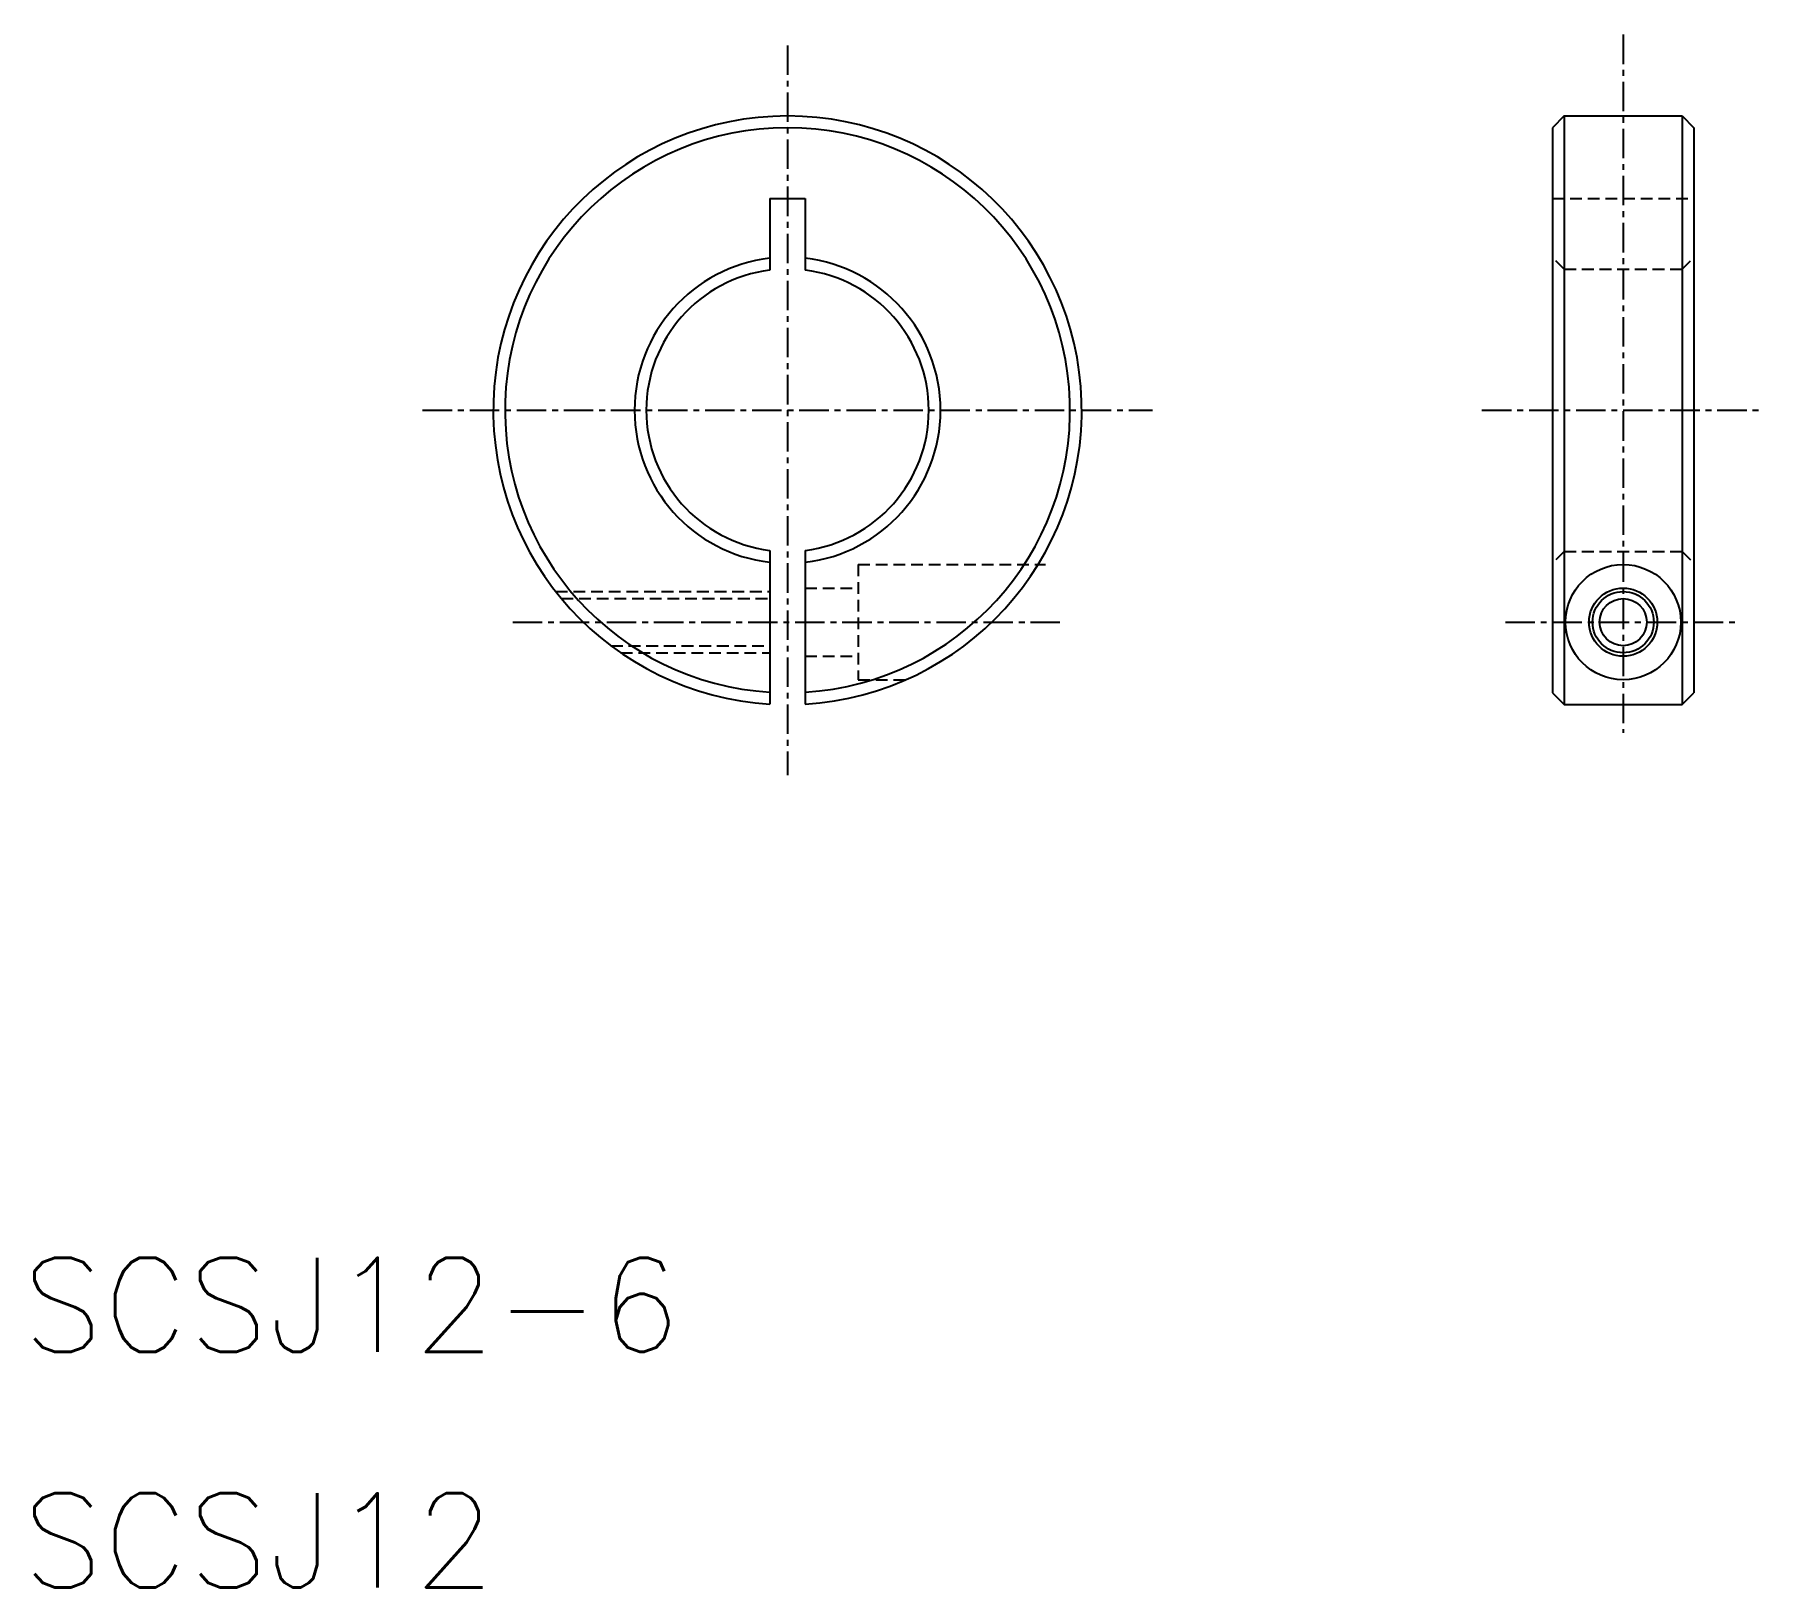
# Model space of a CAD drawing. Extents: x 10.5 to 84, y 10 to 76.
import ezdxf

# ---------------------------------------------------------------- set-up
doc = ezdxf.new("R2010")
doc.units = 0
doc.linetypes.add('CENTER', pattern=[2, 1.25, -0.25, 0.25, -0.25])
doc.linetypes.add('DASHED', pattern=[0.75, 0.5, -0.25])
doc.layers.get('0').update_dxf_attribs({"linetype": 'CONTINUOUS'})
doc.layers.add('CENTER', color=1, linetype='CENTER')
doc.styles.get("Standard").update_dxf_attribs({"font": 'txt.shx', "bigfont": 'bigfont.shx'})

msp = doc.modelspace()

# ---------------------------------------------------------------- linework, layer by layer
at = {"color": 7, "linetype": 'CONTINUOUS'}
for p, q in [((75.5, 72.5), (75, 72)), ((75.5, 72.5), (80.5, 72.5)), ((75.5, 72.5), (75.5, 47.5)), ((80.5, 72.5), (81, 72)), ((80.5, 72.5), (80.5, 47.5)), ((75, 72), (75, 48)), ((81, 72), (81, 48)), ((41.75, 69), (41.75, 65.953)), ((41.75, 69), (43.25, 69)), ((43.25, 69), (43.25, 65.953)), ((41.75, 54.047), (41.75, 47.523)), ((43.25, 54.047), (43.25, 47.523)), ((75, 48), (75.5, 47.5)), ((80.5, 47.5), (81, 48)), ((75.5, 47.5), (80.5, 47.5))]:
    msp.add_line(p, q, dxfattribs=at)
at = {"color": 3, "linetype": 'DASHED'}
for p, q in [((75, 69), (81, 69)), ((75.5, 66), (75, 66.5)), ((80.5, 66), (81, 66.5)), ((75.5, 66), (80.5, 66)), ((75.5, 54), (75, 53.5)), ((75.5, 54), (80.5, 54)), ((80.5, 54), (81, 53.5)), ((45.5, 53.45), (53.466, 53.45)), ((45.5, 53.45), (45.5, 48.55)), ((32.653, 52.3), (41.75, 52.3)), ((43.25, 52.45), (45.5, 52.45)), ((32.895, 52), (41.75, 52)), ((35, 50), (41.75, 50)), ((35.418, 49.7), (41.75, 49.7)), ((43.25, 49.55), (45.5, 49.55)), ((45.5, 48.55), (47.515, 48.55))]:
    msp.add_line(p, q, dxfattribs=at)
at = {"color": 7, "linetype": 'CONTINUOUS'}
for radius in [2.45, 1.45, 1]:
    msp.add_circle((78, 51), radius, dxfattribs=at)
at = {"color": 3, "linetype": 'CONTINUOUS'}
msp.add_circle((78, 51), 1.3, dxfattribs=at)
at = {"color": 7, "linetype": 'CONTINUOUS'}
for radius, start, end in [(12.5, 273.43981, 266.56019), (12, 273.58332, 266.41668), (6.5, 96.62581, 263.37419), (6.5, 276.62581, 83.37419), (6, 97.18076, 262.81924), (6, 277.18076, 82.81924)]:
    msp.add_arc((42.5, 60), radius, start, end, dxfattribs=at)
at = {"layer": 'CENTER', "color": 1, "linetype": 'CENTER'}
for p, q in [((78, 75.957), (78, 46.292)), ((42.5, 75.5), (42.5, 44.5)), ((27, 60), (58, 60)), ((72, 60), (84, 60)), ((30.825, 51), (54.175, 51)), ((73, 51), (83, 51))]:
    msp.add_line(p, q, dxfattribs=at)

# ---------------------------------------------------------------- texts
at = {"color": 7, "linetype": 'CONTINUOUS'}
for s, p in [('SCSJ12-6', (10, 20)), ('SCSJ12', (10, 10))]:
    msp.add_text(s, height=4, dxfattribs=at).set_placement(p)

doc.saveas('drawing.dxf')
